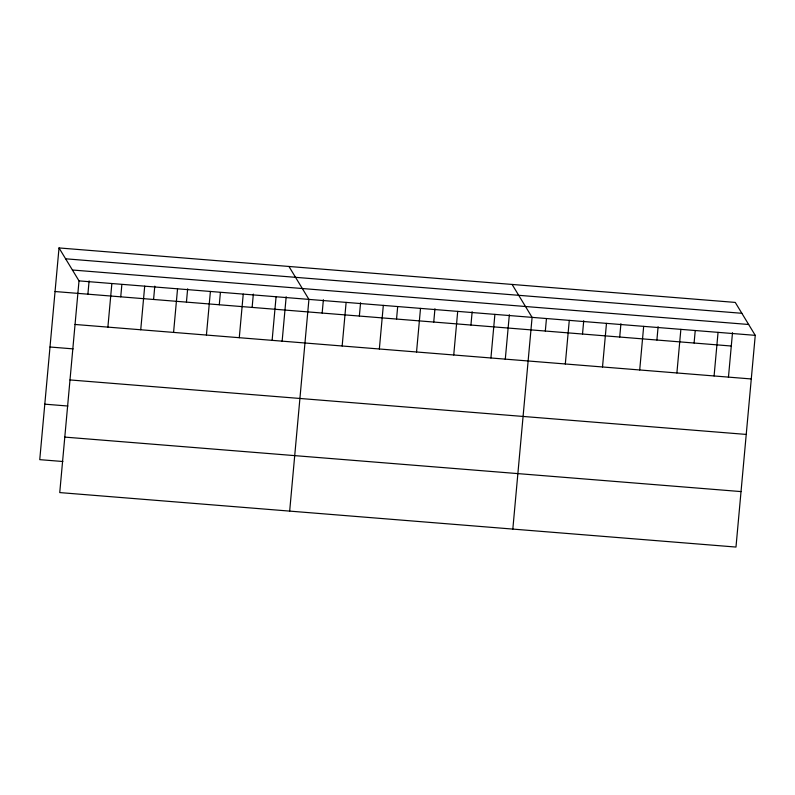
<?xml version="1.0" encoding="UTF-8"?>
<svg xmlns="http://www.w3.org/2000/svg" width="795" height="795" viewBox="0 0 795 795"><rect width="100%" height="100%" fill="white"/><g stroke="black" fill="none" stroke-linecap="round" stroke-linejoin="round"><path stroke-width="1.19" d="M59.019 247.941L79.013 280.873L59.744 492.582L735.981 547.059L755.25 335.351L735.256 302.418L59.019 247.941L39.75 459.649L62.865 461.507M87.897 294.18L89.11 280.864M107.891 327.113L111.857 283.517M120.741 296.833L121.844 284.719M140.735 329.766L144.7 286.16M153.584 299.477L154.796 286.15M173.578 332.409L177.543 288.814M186.437 302.12L187.65 288.804M206.422 335.053L210.397 291.457M219.281 304.763L220.384 292.659M239.275 337.706L243.24 294.1M252.124 307.417L253.337 294.09M272.119 340.349L276.084 296.744M282.116 341.413L286.18 296.744M289.668 511.106L308.927 299.397L288.943 266.464M322.164 313.061L323.376 299.735M342.158 345.994L346.123 302.388M359.36 316.052L360.572 302.736M379.354 348.985L383.319 305.389M396.546 319.053L397.649 306.94M416.54 351.986L420.515 308.38M433.742 322.045L434.954 308.728M453.736 354.977L457.701 311.382M470.938 325.046L472.151 311.72M490.932 357.979L494.897 314.383M505.272 359.4L509.347 314.721M512.825 529.082L532.094 317.374L512.099 284.441M545.32 331.038L546.423 318.924M565.315 363.971L569.28 320.375M582.516 334.039L583.729 320.713M602.511 366.972L606.476 323.366M619.712 337.03L620.925 323.714M639.707 369.963L643.672 326.367M656.899 340.031L658.111 326.705M676.893 372.964L680.868 329.359M694.095 343.023L695.198 330.919M714.089 375.956L718.054 332.36M728.439 377.377L732.503 332.698M65.617 258.802L741.854 313.29M72.415 270.002L748.652 324.489M79.013 280.873L755.25 335.351M55.054 291.536L731.291 346.024M75.038 324.469L751.285 378.957M49.996 347.008L73.11 348.876M69.99 379.94L746.237 434.428M44.798 404.168L67.913 406.026M64.793 437.101L741.029 491.588"/></g></svg>
